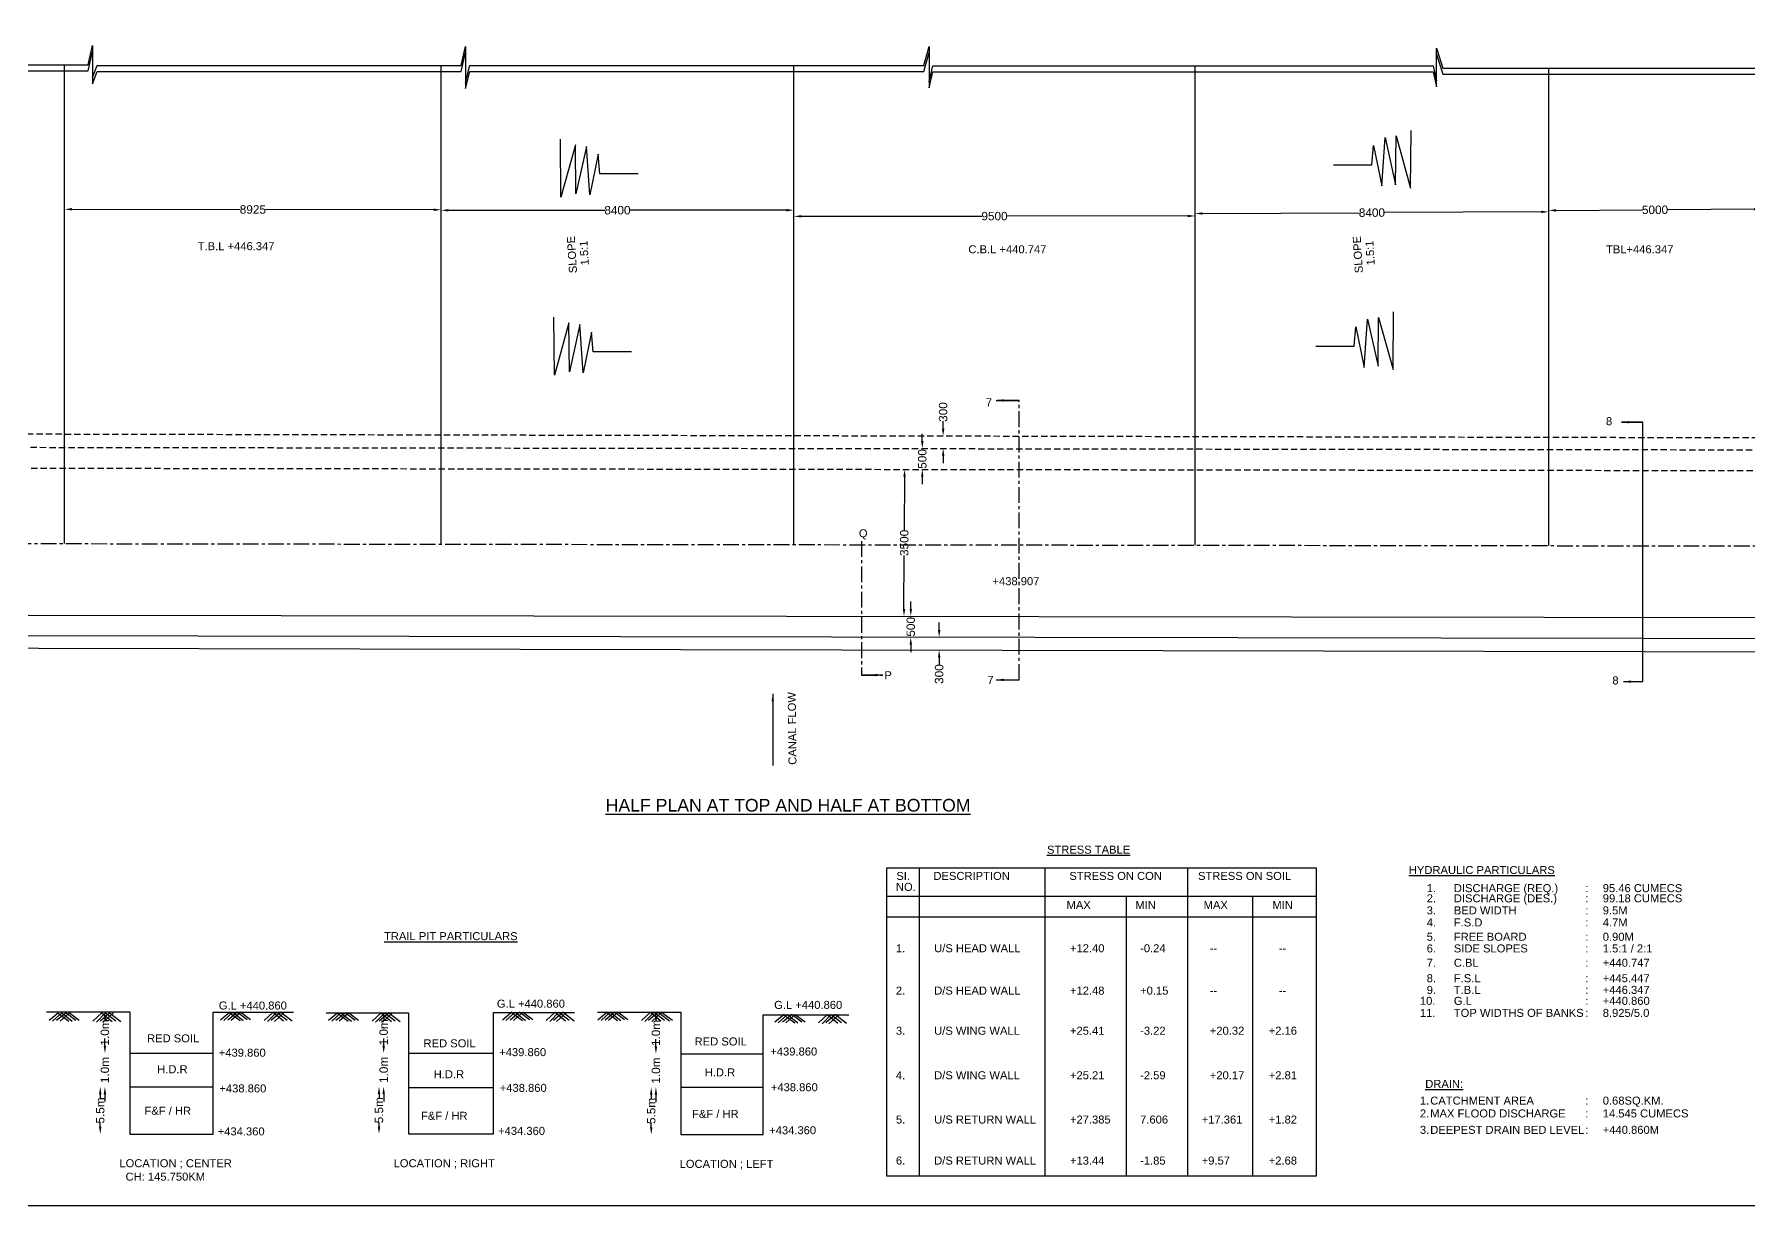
# Model space of a CAD drawing. Header units: millimetres. Extents: x 3597 to 113394, y 2246 to 47933.
# Drawn here: x 40487 to 81188, y 2246 to 30040 of the extents above; entities that cross this region are included whole.
import ezdxf

# ---------------------------------------------------------------- set-up
doc = ezdxf.new("R2010")
doc.units = ezdxf.units.MM
doc.header["$MEASUREMENT"] = 0
doc.linetypes.add('CENTER', pattern=[2, 1.25, -0.25, 0.25, -0.25])
doc.linetypes.add('DASHED', pattern=[0.75, 0.5, -0.25])
for name, color, linetype in [('DIM', 7, 'Continuous'), ('DWG', 7, 'Continuous'), ('TXT', 7, 'Continuous')]:
    doc.layers.add(name, color=color, linetype=linetype)
doc.styles.get("Standard").update_dxf_attribs({"font": 'arial.ttf'})
doc.dimstyles.new('Civil', dxfattribs={"dimtxt": 200, "dimasz": 175, "dimexe": 0.1, "dimexo": 0.0625, "dimgap": 0.09, "dimtad": 0, "dimdec": 0, "dimzin": 12, "dimdsep": 46, "dimtxsty": 'Standard', "dimcen": 0.1, "dimse1": 1, "dimse2": 1, "dimaunit": 1, "dimadec": 5, "dimazin": 2, "dimtfac": 1, "dimtdec": 0, "dimtofl": 0, "dimtmove": 0, "dimatfit": 3, "dimfxl": 1, "dimfrac": 1, "dimtolj": 1, "dimtzin": 0, "dimarcsym": 0})

# ---------------------------------------------------------------- blocks, each defined once
blk = doc.blocks.new('*D73')
at = {"layer": 'Defpoints', "color": 0, "transparency": 16777216}
for p in [(62038, 15730), (61969, 15431), (62038, 15431)]:
    blk.add_point(p, dxfattribs=at)
at = {"layer": 'DIM', "color": 0, "lineweight": -2, "transparency": 16777216}
for p, q in [((61969, 15905), (61969, 16080)), ((61969, 15256), (61969, 15081))]:
    blk.add_line(p, q, dxfattribs=at)
at = {"layer": 'DIM', "color": 0, "transparency": 16777216}
for points in [[(61940, 15905), (61999, 15905), (61969, 15730)], [(61940, 15256), (61998, 15256), (61969, 15431)]]:
    blk.add_solid(points, dxfattribs=at)
at = {"layer": 'DIM', "color": 0, "transparency": 16777216, "insert": (61969, 14860), "char_height": 200, "attachment_point": 5, "rotation": 89.9937}
blk.add_mtext('\\A1;300', dxfattribs=at)
blk = doc.blocks.new('*D74')
at = {"layer": 'Defpoints', "color": 0, "transparency": 16777216}
for p in [(61296, 16231), (61321, 16231), (61321, 15732)]:
    blk.add_point(p, dxfattribs=at)
at = {"layer": 'DIM', "color": 0, "lineweight": -2, "transparency": 16777216}
for p, q in [((61296, 16406), (61296, 16581)), ((61296, 15557), (61296, 15382))]:
    blk.add_line(p, q, dxfattribs=at)
at = {"layer": 'DIM', "color": 0, "transparency": 16777216}
for points in [[(61267, 16406), (61325, 16406), (61296, 16231)], [(61267, 15557), (61325, 15557), (61296, 15732)]]:
    blk.add_solid(points, dxfattribs=at)
at = {"layer": 'DIM', "color": 0, "transparency": 16777216, "insert": (61296, 15981), "char_height": 200, "attachment_point": 5, "rotation": 90}
blk.add_mtext('\\A1;500', dxfattribs=at)
blk = doc.blocks.new('*D75')
at = {"layer": 'Defpoints', "color": 0, "transparency": 16777216}
for p in [(61147, 19717), (61161, 19717), (61147, 16229)]:
    blk.add_point(p, dxfattribs=at)
at = {"layer": 'DIM', "color": 0, "lineweight": -2, "transparency": 16777216}
for p, q in [((61147, 19542), (61142, 18271)), ((61134, 16404), (61139, 17675))]:
    blk.add_line(p, q, dxfattribs=at)
at = {"layer": 'DIM', "color": 0, "transparency": 16777216}
for points in [[(61118, 19542), (61176, 19542), (61147, 19717)], [(61105, 16404), (61164, 16404), (61134, 16229)]]:
    blk.add_solid(points, dxfattribs=at)
at = {"layer": 'DIM', "color": 0, "transparency": 16777216, "insert": (61141, 17973), "char_height": 200, "attachment_point": 5, "rotation": 89.7749}
blk.add_mtext('\\A1;3500', dxfattribs=at)
blk = doc.blocks.new('*D76')
at = {"layer": 'Defpoints', "color": 0, "transparency": 16777216}
for p in [(61528, 20212), (61569, 20212), (61528, 19717)]:
    blk.add_point(p, dxfattribs=at)
at = {"layer": 'DIM', "color": 0, "lineweight": -2, "transparency": 16777216}
for p, q in [((61569, 20387), (61569, 20562)), ((61569, 19542), (61569, 19367))]:
    blk.add_line(p, q, dxfattribs=at)
at = {"layer": 'DIM', "color": 0, "transparency": 16777216}
for points in [[(61539, 20387), (61598, 20387), (61569, 20212)], [(61539, 19542), (61598, 19542), (61569, 19717)]]:
    blk.add_solid(points, dxfattribs=at)
at = {"layer": 'DIM', "color": 0, "transparency": 16777216, "insert": (61569, 19964), "char_height": 200, "attachment_point": 5, "rotation": 90}
blk.add_mtext('\\A1;500', dxfattribs=at)
blk = doc.blocks.new('*D77')
at = {"layer": 'Defpoints', "color": 0, "transparency": 16777216}
for p in [(62028, 20507), (62064, 20507), (62028, 20217)]:
    blk.add_point(p, dxfattribs=at)
at = {"layer": 'DIM', "color": 0, "lineweight": -2, "transparency": 16777216}
for p, q in [((62064, 20682), (62064, 20857)), ((62064, 20042), (62064, 19867))]:
    blk.add_line(p, q, dxfattribs=at)
at = {"layer": 'DIM', "color": 0, "transparency": 16777216}
for points in [[(62035, 20682), (62093, 20682), (62064, 20507)], [(62035, 20042), (62093, 20042), (62064, 20217)]]:
    blk.add_solid(points, dxfattribs=at)
at = {"layer": 'DIM', "color": 0, "transparency": 16777216, "insert": (62064, 21078), "char_height": 200, "attachment_point": 5, "rotation": 90}
blk.add_mtext('\\A1;300', dxfattribs=at)
blk = doc.blocks.new('*D78')
at = {"layer": 'Defpoints', "color": 0, "transparency": 16777216}
for p in [(41207, 25922), (50144, 25911), (50144, 25876)]:
    blk.add_point(p, dxfattribs=at)
at = {"layer": 'DIM', "color": 0, "lineweight": -2, "transparency": 16777216}
for p, q in [((41382, 25888), (45376, 25883)), ((49969, 25877), (45975, 25882))]:
    blk.add_line(p, q, dxfattribs=at)
at = {"layer": 'DIM', "color": 0, "transparency": 16777216}
for points in [[(41382, 25917), (41382, 25859), (41207, 25888)], [(49969, 25906), (49969, 25848), (50144, 25876)]]:
    blk.add_solid(points, dxfattribs=at)
at = {"layer": 'DIM', "color": 0, "transparency": 16777216, "insert": (45676, 25882), "char_height": 200, "attachment_point": 5, "rotation": 359.9267}
blk.add_mtext('\\A1;8925', dxfattribs=at)
blk = doc.blocks.new('*D79')
at = {"layer": 'Defpoints', "color": 0, "transparency": 16777216}
for p in [(50144, 25876), (58519, 25879), (58519, 25867)]:
    blk.add_point(p, dxfattribs=at)
at = {"layer": 'DIM', "color": 0, "lineweight": -2, "transparency": 16777216}
for p, q in [((50319, 25864), (54033, 25865)), ((58344, 25867), (54630, 25865))]:
    blk.add_line(p, q, dxfattribs=at)
at = {"layer": 'DIM', "color": 0, "transparency": 16777216}
for points in [[(50319, 25893), (50319, 25835), (50144, 25864)], [(58344, 25896), (58344, 25838), (58519, 25867)]]:
    blk.add_solid(points, dxfattribs=at)
at = {"layer": 'DIM', "color": 0, "transparency": 16777216, "insert": (54331, 25865), "char_height": 200, "attachment_point": 5, "rotation": 0.0194}
blk.add_mtext('\\A1;8400', dxfattribs=at)
blk = doc.blocks.new('*D80')
at = {"layer": 'Defpoints', "color": 0, "transparency": 16777216}
for p in [(58519, 25867), (68046, 25875), (68047, 25729)]:
    blk.add_point(p, dxfattribs=at)
at = {"layer": 'DIM', "color": 0, "lineweight": -2, "transparency": 16777216}
for p, q in [((58694, 25721), (62984, 25725)), ((67872, 25729), (63581, 25725))]:
    blk.add_line(p, q, dxfattribs=at)
at = {"layer": 'DIM', "color": 0, "transparency": 16777216}
for points in [[(58694, 25750), (58694, 25692), (58519, 25721)], [(67872, 25758), (67872, 25700), (68047, 25729)]]:
    blk.add_solid(points, dxfattribs=at)
at = {"layer": 'DIM', "color": 0, "transparency": 16777216, "insert": (63283, 25725), "char_height": 200, "attachment_point": 5, "rotation": 0.0471}
blk.add_mtext('\\A1;9500', dxfattribs=at)
blk = doc.blocks.new('*D81')
at = {"layer": 'Defpoints', "color": 0, "transparency": 16777216}
for p in [(68047, 25729), (76439, 25827), (76439, 25768)]:
    blk.add_point(p, dxfattribs=at)
at = {"layer": 'DIM', "color": 0, "lineweight": -2, "transparency": 16777216}
for p, q in [((68221, 25789), (71944, 25806)), ((76264, 25827), (72541, 25809))]:
    blk.add_line(p, q, dxfattribs=at)
at = {"layer": 'DIM', "color": 0, "transparency": 16777216}
for points in [[(68221, 25818), (68221, 25760), (68046, 25788)], [(76264, 25856), (76264, 25797), (76439, 25827)]]:
    blk.add_solid(points, dxfattribs=at)
at = {"layer": 'DIM', "color": 0, "transparency": 16777216, "insert": (72243, 25808), "char_height": 200, "attachment_point": 5, "rotation": 0.2696}
blk.add_mtext('\\A1;8400', dxfattribs=at)
blk = doc.blocks.new('*D82')
at = {"layer": 'Defpoints', "color": 0, "transparency": 16777216}
for p in [(76439, 25827), (81490, 25889), (81490, 25854)]:
    blk.add_point(p, dxfattribs=at)
at = {"layer": 'DIM', "color": 0, "lineweight": -2, "transparency": 16777216}
for p, q in [((76614, 25863), (78666, 25874)), ((81315, 25888), (79263, 25877))]:
    blk.add_line(p, q, dxfattribs=at)
at = {"layer": 'DIM', "color": 0, "transparency": 16777216}
for points in [[(76614, 25892), (76614, 25833), (76439, 25862)], [(81315, 25917), (81315, 25858), (81490, 25889)]]:
    blk.add_solid(points, dxfattribs=at)
at = {"layer": 'DIM', "color": 0, "transparency": 16777216, "insert": (78964, 25875), "char_height": 200, "attachment_point": 5, "rotation": 0.3054}
blk.add_mtext('\\A1;5000', dxfattribs=at)
blk = doc.blocks.new('*D107')
at = {"layer": 'Defpoints', "color": 0, "transparency": 16777216}
for p in [(55837, 6839), (55245, 5849), (55837, 5849)]:
    blk.add_point(p, dxfattribs=at)
at = {"layer": 'DIM', "color": 0, "lineweight": -2, "transparency": 16777216}
for p, q in [((55245, 6664), (55245, 6631)), ((55245, 6024), (55245, 6058))]:
    blk.add_line(p, q, dxfattribs=at)
at = {"layer": 'DIM', "color": 0, "transparency": 16777216}
for points in [[(55216, 6664), (55274, 6664), (55245, 6839)], [(55216, 6024), (55274, 6024), (55245, 5849)]]:
    blk.add_solid(points, dxfattribs=at)
at = {"layer": 'DIM', "color": 0, "transparency": 16777216, "insert": (55245, 6344), "char_height": 200, "attachment_point": 5, "rotation": 90}
blk.add_mtext('\\A1;1.0m', dxfattribs=at)
blk = doc.blocks.new('*D108')
at = {"layer": 'Defpoints', "color": 0, "transparency": 16777216}
for p in [(55837, 5849), (55245, 5055), (55837, 5055)]:
    blk.add_point(p, dxfattribs=at)
at = {"layer": 'DIM', "color": 0, "lineweight": -2, "transparency": 16777216}
for p, q in [((55245, 6024), (55245, 6199)), ((55245, 4880), (55245, 4705))]:
    blk.add_line(p, q, dxfattribs=at)
at = {"layer": 'DIM', "color": 0, "transparency": 16777216}
for points in [[(55216, 6024), (55274, 6024), (55245, 5849)], [(55216, 4880), (55274, 4880), (55245, 5055)]]:
    blk.add_solid(points, dxfattribs=at)
at = {"layer": 'DIM', "color": 0, "transparency": 16777216, "insert": (55245, 5452), "char_height": 200, "attachment_point": 5, "rotation": 90}
blk.add_mtext('\\A1;1.0m', dxfattribs=at)
blk = doc.blocks.new('*D109')
at = {"layer": 'Defpoints', "color": 0, "transparency": 16777216}
for p in [(55837, 5055), (55134, 3933), (55837, 3933)]:
    blk.add_point(p, dxfattribs=at)
at = {"layer": 'DIM', "color": 0, "lineweight": -2, "transparency": 16777216}
for p, q in [((55134, 4880), (55134, 4790)), ((55134, 4108), (55134, 4198))]:
    blk.add_line(p, q, dxfattribs=at)
at = {"layer": 'DIM', "color": 0, "transparency": 16777216}
for points in [[(55105, 4880), (55163, 4880), (55134, 5055)], [(55105, 4108), (55163, 4108), (55134, 3933)]]:
    blk.add_solid(points, dxfattribs=at)
at = {"layer": 'DIM', "color": 0, "transparency": 16777216, "insert": (55134, 4494), "char_height": 200, "attachment_point": 5, "rotation": 90}
blk.add_mtext('\\A1;5.5m', dxfattribs=at)
blk = doc.blocks.new('*D110')
at = {"layer": 'Defpoints', "color": 0, "transparency": 16777216}
for p in [(49374, 6855), (48782, 5865), (49374, 5865)]:
    blk.add_point(p, dxfattribs=at)
at = {"layer": 'DIM', "color": 0, "lineweight": -2, "transparency": 16777216}
for p, q in [((48782, 6680), (48782, 6647)), ((48782, 6040), (48782, 6074))]:
    blk.add_line(p, q, dxfattribs=at)
at = {"layer": 'DIM', "color": 0, "transparency": 16777216}
for points in [[(48753, 6680), (48811, 6680), (48782, 6855)], [(48753, 6040), (48811, 6040), (48782, 5865)]]:
    blk.add_solid(points, dxfattribs=at)
at = {"layer": 'DIM', "color": 0, "transparency": 16777216, "insert": (48782, 6360), "char_height": 200, "attachment_point": 5, "rotation": 90}
blk.add_mtext('\\A1;1.0m', dxfattribs=at)
blk = doc.blocks.new('*D111')
at = {"layer": 'Defpoints', "color": 0, "transparency": 16777216}
for p in [(49374, 5865), (48782, 5071), (49374, 5071)]:
    blk.add_point(p, dxfattribs=at)
at = {"layer": 'DIM', "color": 0, "lineweight": -2, "transparency": 16777216}
for p, q in [((48782, 6040), (48782, 6215)), ((48782, 4896), (48782, 4721))]:
    blk.add_line(p, q, dxfattribs=at)
at = {"layer": 'DIM', "color": 0, "transparency": 16777216}
for points in [[(48753, 6040), (48811, 6040), (48782, 5865)], [(48753, 4896), (48811, 4896), (48782, 5071)]]:
    blk.add_solid(points, dxfattribs=at)
at = {"layer": 'DIM', "color": 0, "transparency": 16777216, "insert": (48782, 5468), "char_height": 200, "attachment_point": 5, "rotation": 90}
blk.add_mtext('\\A1;1.0m', dxfattribs=at)
blk = doc.blocks.new('*D112')
at = {"layer": 'Defpoints', "color": 0, "transparency": 16777216}
for p in [(49374, 5071), (48671, 3949), (49374, 3949)]:
    blk.add_point(p, dxfattribs=at)
at = {"layer": 'DIM', "color": 0, "lineweight": -2, "transparency": 16777216}
for p, q in [((48671, 4896), (48671, 4806)), ((48671, 4124), (48671, 4214))]:
    blk.add_line(p, q, dxfattribs=at)
at = {"layer": 'DIM', "color": 0, "transparency": 16777216}
for points in [[(48642, 4896), (48700, 4896), (48671, 5071)], [(48642, 4124), (48700, 4124), (48671, 3949)]]:
    blk.add_solid(points, dxfattribs=at)
at = {"layer": 'DIM', "color": 0, "transparency": 16777216, "insert": (48671, 4510), "char_height": 200, "attachment_point": 5, "rotation": 90}
blk.add_mtext('\\A1;5.5m', dxfattribs=at)
blk = doc.blocks.new('*D113')
at = {"layer": 'Defpoints', "color": 0, "transparency": 16777216}
for p in [(42757, 6850), (42164, 5861), (42757, 5861)]:
    blk.add_point(p, dxfattribs=at)
at = {"layer": 'DIM', "color": 0, "lineweight": -2, "transparency": 16777216}
for p, q in [((42164, 6675), (42164, 6642)), ((42164, 6036), (42164, 6069))]:
    blk.add_line(p, q, dxfattribs=at)
at = {"layer": 'DIM', "color": 0, "transparency": 16777216}
for points in [[(42135, 6675), (42194, 6675), (42164, 6850)], [(42135, 6036), (42194, 6036), (42164, 5861)]]:
    blk.add_solid(points, dxfattribs=at)
at = {"layer": 'DIM', "color": 0, "transparency": 16777216, "insert": (42164, 6356), "char_height": 200, "attachment_point": 5, "rotation": 90}
blk.add_mtext('\\A1;1.0m', dxfattribs=at)
blk = doc.blocks.new('*D114')
at = {"layer": 'Defpoints', "color": 0, "transparency": 16777216}
for p in [(42757, 5861), (42164, 5066), (42757, 5066)]:
    blk.add_point(p, dxfattribs=at)
at = {"layer": 'DIM', "color": 0, "lineweight": -2, "transparency": 16777216}
for p, q in [((42164, 6036), (42164, 6211)), ((42164, 4891), (42164, 4716))]:
    blk.add_line(p, q, dxfattribs=at)
at = {"layer": 'DIM', "color": 0, "transparency": 16777216}
for points in [[(42135, 6036), (42194, 6036), (42164, 5861)], [(42135, 4891), (42194, 4891), (42164, 5066)]]:
    blk.add_solid(points, dxfattribs=at)
at = {"layer": 'DIM', "color": 0, "transparency": 16777216, "insert": (42164, 5464), "char_height": 200, "attachment_point": 5, "rotation": 90}
blk.add_mtext('\\A1;1.0m', dxfattribs=at)
blk = doc.blocks.new('*D115')
at = {"layer": 'Defpoints', "color": 0, "transparency": 16777216}
for p in [(42757, 5066), (42053, 3944), (42757, 3944)]:
    blk.add_point(p, dxfattribs=at)
at = {"layer": 'DIM', "color": 0, "lineweight": -2, "transparency": 16777216}
for p, q in [((42053, 4891), (42053, 4801)), ((42053, 4119), (42053, 4209))]:
    blk.add_line(p, q, dxfattribs=at)
at = {"layer": 'DIM', "color": 0, "transparency": 16777216}
for points in [[(42024, 4891), (42083, 4891), (42053, 5066)], [(42024, 4119), (42083, 4119), (42053, 3944)]]:
    blk.add_solid(points, dxfattribs=at)
at = {"layer": 'DIM', "color": 0, "transparency": 16777216, "insert": (42053, 4505), "char_height": 200, "attachment_point": 5, "rotation": 90}
blk.add_mtext('\\A1;5.5m', dxfattribs=at)

msp = doc.modelspace()

# ---------------------------------------------------------------- linework, layer by layer
at = {"layer": 'DWG'}
for points in [[(33113.8, 29316), (41764.7, 29316), (41869.8, 29773), (41869.8, 29015.3), (41982.5, 29300.4), (50618.7, 29300.4), (50722.1, 29753.9), (50722.1, 28898.7), (50825.5, 29300.4), (61605.7, 29300.4), (61728.4, 29754.6), (61728.4, 28914.3), (61822.3, 29292.9), (73694.6, 29292.9), (73775.2, 28938.5), (73775.2, 29714.6), (73929.1, 29238.7), (86614.8, 29238.7), (86739.4, 29706.8), (86739.4, 28872.1), (86864, 29252.8), (95830.4, 29252.8)], [(33113.8, 29169.6), (41764.7, 29169.6), (41869.8, 29626.6), (41869.8, 28868.8), (41982.5, 29154), (50618.7, 29154), (50722.1, 29607.4), (50722.1, 28752.2), (50825.5, 29154), (61605.7, 29154), (61728.4, 29608.2), (61728.4, 28767.8), (61822.3, 29146.5), (73694.6, 29146.5), (73775.2, 28792.1), (73775.2, 29568.1), (73929.1, 29092.3), (86614.8, 29092.3), (86739.4, 29560.3), (86739.4, 28725.7), (86864, 29106.4), (95830.4, 29106.4)], [(41207.3, 17955), (41207.3, 29316)], [(50144, 17942.8), (50144, 29300.4)], [(58518.6, 17931.3), (58518.6, 29300.4)], [(68046.5, 17918.3), (68046.5, 29292.9)], [(76439.5, 17906.8), (76439.5, 29238.7)], [(71328.1, 26944.4), (72238.3, 26944.4), (72277.9, 27405.6), (72475.7, 26443.7), (72554.9, 27590.1), (72805.5, 26470.1), (72818.7, 27629.6), (73161.7, 26391), (73174.9, 27761.4)], [(54824.2, 26732.6), (53914, 26732.6), (53874.4, 27193.8), (53676.6, 26231.9), (53597.4, 27378.2), (53346.8, 26258.2), (53333.6, 27417.8), (52990.6, 26179.2), (52977.4, 27549.5)], [(54668.1, 22508.6), (53757.9, 22508.6), (53718.4, 22969.8), (53520.5, 22007.9), (53441.3, 23154.3), (53190.7, 22034.2), (53177.5, 23193.8), (52834.6, 21955.2), (52821.4, 23325.6)], [(70911.2, 22636.7), (71821.4, 22636.7), (71860.9, 23097.9), (72058.8, 22136), (72137.9, 23282.4), (72388.6, 22162.3), (72401.8, 23321.9), (72744.7, 22083.3), (72757.9, 23453.6)], [(78217.3, 14680.2), (78670.9, 14680.2), (78670.9, 20835.8), (78170.4, 20835.8)], [(94408.7, 10562.1), (94408.7, 13833.1), (88355.5, 15685.2), (59417, 15734.9), (34345.8, 15776.2), (34322.1, 19714.7)], [(27325.6, 13328.8), (27325.6, 9841.5), (26308.3, 9841.5), (26308.3, 14067.9), (34340.3, 16266.9), (88325.9, 16190.6), (94913.4, 14189.4), (94913.4, 10562.1), (94408.7, 10562.1)], [(25935.1, 14031.5), (25935.1, 9406.7), (27732.1, 9406.7), (27732.1, 13027), (30309.7, 13750.7), (36768.3, 13750.7), (36768.3, 15481.1), (86339.5, 15382.4), (86339.5, 14235.8), (88326.8, 14235.8), (88598.2, 14506.9), (93337, 13063.6), (93337, 10573.7), (94408.7, 10562.1)], [(40778.9, 6848.2), (42756.7, 6848.2), (42756.7, 3944.5), (44734.6, 3944.5), (44734.6, 6839), (46638.8, 6839)], [(41062.7, 6823.4), (40841.5, 6636)], [(41138.3, 6823.4), (40919.9, 6622)], [(41247.5, 6823.4), (41017.9, 6636)], [(41052.1, 6814.4), (41309.1, 6622)], [(41323.1, 6823.4), (41099.1, 6627.6)], [(41138.3, 6823.4), (41384.7, 6627.6)], [(41247.5, 6823.4), (41477.1, 6647.2)], [(41323.1, 6823.4), (41555.5, 6647.2)], [(42090.3, 6823.4), (41877.5, 6622)], [(42177.1, 6823.4), (41961.5, 6602.5)], [(42275.1, 6823.4), (42048.3, 6627.6)], [(42090.3, 6823.4), (42336.7, 6619.2)], [(42364.7, 6823.4), (42123.9, 6602.5)], [(42177.1, 6823.4), (42423.5, 6633.2)], [(42275.1, 6823.4), (42541.1, 6616.5)], [(45127.2, 6839), (44906, 6651.7)], [(45202.8, 6839), (44984.4, 6637.7)], [(45312, 6839), (45082.4, 6651.7)], [(45116.6, 6830), (45373.6, 6637.7)], [(45387.6, 6839), (45163.6, 6643.3)], [(45202.8, 6839), (45449.2, 6643.3)], [(45312, 6839), (45541.6, 6662.8)], [(45387.6, 6839), (45620, 6662.8)], [(46154.8, 6839), (45942, 6637.7)], [(46241.6, 6839), (46026, 6618.1)], [(46339.6, 6839), (46112.8, 6643.3)], [(46154.8, 6839), (46401.2, 6634.9)], [(46429.2, 6839), (46188.4, 6618.1)], [(46241.6, 6839), (46488, 6648.9)], [(46339.6, 6839), (46605.6, 6632.1)], [(47417.6, 6823.4), (49374.4, 6823.4), (49374.4, 3948.9), (51388.7, 3948.9), (51388.7, 6831.6), (53312.6, 6831.6)], [(47692.7, 6823.4), (47471.5, 6636)], [(47768.3, 6823.4), (47549.9, 6622)], [(47877.5, 6823.4), (47647.9, 6636)], [(47682, 6814.4), (47939.1, 6622)], [(47953.1, 6823.4), (47729.1, 6627.6)], [(47768.3, 6823.4), (48014.7, 6627.6)], [(47877.5, 6823.4), (48107.1, 6647.2)], [(47953.1, 6823.4), (48185.5, 6647.2)], [(48720.3, 6823.4), (48507.5, 6622)], [(48807.1, 6823.4), (48591.5, 6602.5)], [(48905.1, 6823.4), (48678.3, 6627.6)], [(48720.3, 6823.4), (48966.7, 6619.2)], [(48994.7, 6823.4), (48753.9, 6602.5)], [(48807.1, 6823.4), (49053.5, 6633.2)], [(48905.1, 6823.4), (49171.1, 6616.5)], [(51827.2, 6838.7), (51606, 6651.3)], [(51902.9, 6838.7), (51684.4, 6637.3)], [(52012.1, 6838.7), (51782.4, 6651.3)], [(51816.6, 6829.6), (52073.7, 6637.3)], [(52087.7, 6838.7), (51863.7, 6642.9)], [(51902.9, 6838.7), (52149.3, 6642.9)], [(52012.1, 6838.7), (52241.7, 6662.5)], [(52087.7, 6838.7), (52320.1, 6662.5)], [(52854.9, 6838.7), (52642.1, 6637.3)], [(52941.7, 6838.7), (52726.1, 6617.7)], [(53039.7, 6838.7), (52812.9, 6642.9)], [(52854.9, 6838.7), (53101.3, 6634.5)], [(53129.3, 6838.7), (52888.5, 6617.7)], [(52941.7, 6838.7), (53188.1, 6648.5)], [(53039.7, 6838.7), (53305.7, 6631.7)], [(53856.7, 6838.7), (55837.3, 6838.7), (55837.3, 3932.9), (57791.3, 3932.9), (57791.3, 6776.8), (59824.9, 6776.8)], [(54086.8, 6838.7), (53865.6, 6651.3)], [(54162.4, 6838.7), (53944, 6637.3)], [(54271.7, 6838.7), (54042, 6651.3)], [(54076.2, 6829.6), (54333.3, 6637.3)], [(54347.3, 6838.7), (54123.2, 6642.9)], [(54162.4, 6838.7), (54408.9, 6642.9)], [(54271.7, 6838.7), (54501.3, 6662.5)], [(54347.3, 6838.7), (54579.7, 6662.5)], [(55114.5, 6838.7), (54901.7, 6637.3)], [(55201.3, 6838.7), (54985.7, 6617.7)], [(55299.3, 6838.7), (55072.5, 6642.9)], [(55114.5, 6838.7), (55360.9, 6634.5)], [(55388.9, 6838.7), (55148.1, 6617.7)], [(55201.3, 6838.7), (55447.7, 6648.5)], [(55299.3, 6838.7), (55565.3, 6631.7)], [(55381.5, 6831.9), (55635.3, 6645.7)], [(58292.6, 6783.9), (58071.4, 6596.5)], [(58368.2, 6783.9), (58149.8, 6582.5)], [(58477.4, 6783.9), (58247.8, 6596.5)], [(58282, 6774.8), (58539, 6582.5)], [(58553, 6783.9), (58329, 6588.1)], [(58368.2, 6783.9), (58614.6, 6588.1)], [(58477.4, 6783.9), (58707, 6607.7)], [(58553, 6783.9), (58785.4, 6607.7)], [(59320.2, 6783.9), (59107.4, 6582.5)], [(59407, 6783.9), (59191.4, 6562.9)], [(59505, 6783.9), (59278.2, 6588.1)], [(59320.2, 6783.9), (59566.6, 6579.7)], [(59594.6, 6783.9), (59353.8, 6562.9)], [(59407, 6783.9), (59653.4, 6593.7)], [(59505, 6783.9), (59771, 6576.9)], [(42756.7, 5865), (44734.6, 5865)], [(49374.4, 5862.5), (51388.7, 5862.5)], [(55837.3, 5849.5), (57791.3, 5849.5)], [(42756.7, 5065.5), (44734.6, 5065.5)], [(49374.4, 5049.4), (51388.7, 5049.4)], [(55837.3, 5054.6), (57791.3, 5054.6)]]:
    msp.add_lwpolyline(points, dxfattribs=at)
at = {"layer": 'DWG', "linetype": 'DASHED', "ltscale": 300}
for points in [[(25905.7, 21753), (25905.7, 26946.7), (27684.9, 26946.7), (27684.9, 23020.1), (30532, 22209.5), (36712.6, 22209.5), (36712.6, 20565.8), (85932.3, 20460.2), (85932.3, 22071.3), (88325.9, 22071.3), (88613.6, 21753.7), (92945, 23047.4), (92945, 25663.7), (95339.3, 25663.7), (95339.3, 17686.2)], [(34322.1, 20249), (88367.4, 20171.7)], [(34334.9, 19754.4), (88354.5, 19679.1)]]:
    msp.add_lwpolyline(points, dxfattribs=at)
at = {"layer": 'DWG', "linetype": 'CENTER', "ltscale": 300}
for points in [[(63322.4, 14721.1), (63868.3, 14721.1), (63868.3, 21352.7), (63321.9, 21352.7)], [(5238.8, 18004.3), (102120.8, 17871.7)], [(60123.2, 18013.1), (60123.2, 14836.6), (60630.1, 14836.6)]]:
    msp.add_lwpolyline(points, dxfattribs=at)
at = {"layer": 'TXT'}
for points in [[(113393.7, 2245.6), (3596.6, 2245.6), (3596.6, 44416.9), (113393.7, 44416.9)], [(60726.1, 10260.9), (70922.3, 10260.9), (70922.3, 2947.4), (60726.1, 2947.4)]]:
    msp.add_lwpolyline(points, close=True, dxfattribs=at)
for points in [[(61490.8, 10260.9), (61490.8, 2947.4)], [(64476.9, 10260.9), (64476.9, 2947.4)], [(67863.5, 10260.9), (67863.5, 2947.4)], [(60726.1, 9587.7), (70922.3, 9587.7)], [(66406.9, 9587.7), (66406.9, 2947.4)], [(69411.1, 9587.7), (69411.1, 2947.4)], [(60726.1, 9096.5), (70922.3, 9096.5)]]:
    msp.add_lwpolyline(points, dxfattribs=at)

# ---------------------------------------------------------------- texts
for s, rotation, p in [('SLOPE', 93.4568, (53372.1, 24377.9)), ('SLOPE', 93.4568, (72029.3, 24377.9)), ('1.5:1', 93.4568, (53654.5, 24563.4)), ('1.5:1', 93.4568, (72311.7, 24563.4)), ('CANAL FLOW', 90.58148, (58582, 12708.1))]:
    msp.add_text(s, height=190, rotation=rotation, dxfattribs=at).set_placement(p)
for s, height, p in [('T.B.L +446.347', 190, (44367.2, 24917.9)), ('C.B.L +440.747', 190, (62663.2, 24843.8)), ('TBL+446.347', 190, (77799.8, 24843.8)), ('7', 190, (63077.2, 21215.7)), ('8', 190, (77799.8, 20764.9)), ('Q', 190, (60062.6, 18105.5)), ('+438.907', 190, (63235.3, 16968.8)), ('P', 190, (60668.8, 14737.9)), ('7', 190, (63114.3, 14625)), ('8', 190, (77951.4, 14613.8)), ('%%UHALF PLAN AT TOP AND HALF AT BOTTOM', 300, (54051.9, 11597.5)), ('%%USTRESS TABLE', 190, (64528.7, 10599)), ('%%UHYDRAULIC PARTICULARS', 190, (73119.3, 10115.7)), ('NO.', 190, (60942.4, 9714.6)), ('SI.', 190, (60952.7, 9975.3)), ('DESCRIPTION', 190, (61832.9, 9975.3)), ('STRESS ON CON', 190, (65059.9, 9975.3)), ('STRESS ON SOIL', 190, (68114.3, 9975.3)), ('1.', 190, (73543.7, 9685.7)), ('DISCHARGE (REQ.)', 190, (74188.1, 9685.7)), (':', 190, (77311.5, 9685.7)), ('95.46 CUMECS', 190, (77723.2, 9685.7)), ('MAX', 190, (64993.5, 9285.3)), ('MIN', 190, (66627, 9285.3)), ('MAX', 190, (68247.1, 9285.3)), ('MIN', 190, (69880.6, 9285.3)), ('2.', 190, (73543.7, 9444.3)), ('DISCHARGE (DES.)', 190, (74188.1, 9444.3)), (':', 190, (77311.5, 9444.3)), ('99.18 CUMECS', 190, (77723.2, 9444.3)), ('4.', 190, (73543.7, 8872)), ('3.', 190, (73543.7, 9158.1)), ('BED WIDTH', 190, (74188.1, 9158.1)), ('F.S.D', 190, (74188.1, 8872)), (':', 190, (77311.5, 9158.1)), (':', 190, (77311.5, 8872)), ('4.7M', 190, (77723.2, 8872)), ('9.5M', 190, (77723.2, 9158.1)), ('%%UTRAIL PIT PARTICULARS', 190, (48790.5, 8546.8)), ('5.', 190, (73543.7, 8532.2)), ('FREE BOARD', 190, (74188.1, 8532.2)), (':', 190, (77311.5, 8532.2)), ('0.90M', 190, (77723.2, 8532.2)), ('1.', 190, (60942.4, 8259.2)), ('U/S HEAD WALL', 190, (61850.4, 8259.2)), ('+12.40', 190, (65074.7, 8259.2)), ('-0.24', 190, (66739.9, 8259.2)), ('--', 190, (68394.4, 8259.2)), ('--', 190, (70034.4, 8259.2)), ('6.', 190, (73543.7, 8255)), ('SIDE SLOPES', 190, (74188.1, 8255)), (':', 190, (77311.5, 8255)), ('1.5:1 / 2:1', 190, (77723.2, 8255)), ('8.', 190, (73543.7, 7548.5)), ('7.', 190, (73543.7, 7915.2)), ('C.BL', 190, (74188.1, 7915.2)), ('F.S.L', 190, (74188.1, 7548.5)), (':', 190, (77311.5, 7915.2)), ('+440.747', 190, (77723.2, 7915.2)), ('+445.447', 190, (77723.2, 7548.5)), ('2.', 190, (60942.4, 7254.2)), ('D/S HEAD WALL', 190, (61850.4, 7254.2)), ('+12.48', 190, (65074.7, 7254.2)), ('+0.15', 190, (66739.9, 7254.2)), ('--', 190, (68394.4, 7254.2)), ('--', 190, (70034.4, 7254.2)), ('9.', 190, (73543.7, 7271.3)), ('T.B.L', 190, (74188.1, 7271.3)), (':', 190, (77311.5, 7548.5)), (':', 190, (77311.5, 7271.3)), ('+446.347', 190, (77723.2, 7271.3)), ('G.L +440.860', 190, (44867.9, 6900.2)), ('G.L +440.860', 190, (51469.1, 6944.7)), ('G.L +440.860', 190, (58052.5, 6915.2)), ('10.', 190, (73382.6, 7012)), ('G.L', 190, (74188.1, 7012)), (':', 190, (77311.5, 7012)), ('8.925/5.0', 190, (77723.2, 6725.8)), ('+440.860', 190, (77723.2, 7012)), ('11.', 190, (73382.6, 6725.8)), ('TOP WIDTHS OF BANKS', 190, (74188.1, 6725.8)), (':', 190, (77311.5, 6725.8)), ('RED SOIL', 190, (43164.6, 6122.5)), ('RED SOIL', 190, (49728.1, 6003.3)), ('RED SOIL', 190, (56164, 6047.5)), ('3.', 190, (60942.4, 6302.2)), ('U/S WING WALL', 190, (61850.4, 6302.2)), ('+25.41', 190, (65074.7, 6302.2)), ('-3.22', 190, (66739.9, 6302.2)), ('+20.32', 190, (68394.4, 6302.2)), ('+2.16', 190, (69793.2, 6302.2)), ('+439.860', 190, (44867.9, 5781.2)), ('+439.860', 190, (51524.4, 5794.4)), ('+439.860', 190, (57960.2, 5809.2)), ('H.D.R', 190, (43405.2, 5389.1)), ('H.D.R', 190, (49968.8, 5269.9)), ('H.D.R', 190, (56404.6, 5314.2)), ('4.', 190, (60942.4, 5245.5)), ('D/S WING WALL', 190, (61850.4, 5245.5)), ('+25.21', 190, (65074.7, 5245.5)), ('-2.59', 190, (66739.9, 5245.5)), ('+20.17', 190, (68394.4, 5245.5)), ('+2.81', 190, (69793.2, 5245.5)), ('+438.860', 190, (44881.2, 4933.3)), ('+438.860', 190, (51537.6, 4946.5)), ('+438.860', 190, (57973.5, 4961.3)), ('%%UDRAIN:', 190, (73508.8, 5040.9)), ('F&F / HR', 190, (43104.4, 4403.3)), ('F&F / HR', 190, (49668, 4284.1)), ('F&F / HR', 190, (56103.8, 4328.3)), ('2.', 190, (73382.6, 4339.7)), ('1.', 190, (73382.6, 4644.1)), ('CATCHMENT AREA', 190, (73627.6, 4644.1)), ('MAX FLOOD DISCHARGE', 190, (73627.6, 4339.7)), (':', 190, (77311.5, 4644.1)), (':', 190, (77311.5, 4339.7)), ('0.68SQ.KM.', 190, (77723.2, 4644.1)), ('14.545 CUMECS', 190, (77723.2, 4339.7)), ('+434.360', 190, (44841.4, 3913.1)), ('+434.360', 190, (51497.8, 3926.4)), ('+434.360', 190, (57933.7, 3941.1)), ('5.', 190, (60942.4, 4194.8)), ('U/S RETURN WALL', 190, (61850.4, 4194.8)), ('+27.385', 190, (65074.7, 4194.8)), ('7.606', 190, (66739.9, 4194.8)), ('+17.361', 190, (68201.4, 4194.8)), ('+1.82', 190, (69793.2, 4194.8)), ('3.', 190, (73382.6, 3950.2)), ('DEEPEST DRAIN BED LEVEL', 190, (73627.6, 3950.2)), (':', 190, (77311.5, 3950.2)), ('+440.860M', 190, (77723.2, 3950.2)), ('LOCATION ; CENTER', 190, (42507.7, 3157.9)), ('LOCATION ; RIGHT', 190, (49017.6, 3157.9)), ('LOCATION ; LEFT', 190, (55807.7, 3143.2)), ('6.', 190, (60942.4, 3221.3)), ('D/S RETURN WALL', 190, (61850.4, 3221.3)), ('+13.44', 190, (65074.7, 3221.3)), ('-1.85', 190, (66739.9, 3221.3)), ('+9.57', 190, (68201.4, 3221.3)), ('+2.68', 190, (69793.2, 3221.3)), ('CH: 145.750KM', 190, (42653.6, 2839.9))]:
    msp.add_text(s, height=height, dxfattribs=at).set_placement(p)

# ---------------------------------------------------------------- dimensions: what is measured, and where the dimension line sits
at = {"layer": 'DIM'}
for p1, p2, distance, text, picture, middle in [((41207.3, 25922.3), (50144, 25910.8), -34.4, '8925', '*D78', (45675.6, 25882.2)), ((50143.9, 25876.5), (58518.6, 25879.3), -12.6, '8400', '*D79', (54331.3, 25865.3)), ((58518.6, 25866.7), (68046.5, 25874.6), -145.7, '9500', '*D80', (63282.7, 25724.9)), ((68046.6, 25728.8), (76439.5, 25768.3), 59.1, '8400', '*D81', (72242.8, 25807.6)), ((76439.2, 25827.4), (81490.2, 25854.3), 34.3, '5000', '*D82', (78964.5, 25875.1)), ((62028.3, 20216.6), (62028.3, 20507.5), -35.8, '300', '*D77', (62064.1, 21078.1)), ((61527.7, 19716.5), (61527.7, 20211.5), -40.9, '500', '*D76', (61568.6, 19964)), ((61147.4, 16229), (61161.1, 19717), 13.6, '3500', '*D75', (61140.6, 17973.1)), ((61320.8, 15731.6), (61320.8, 16231), 25, '500', '*D74', (61295.7, 15981.3)), ((42756.7, 6850.2), (42756.7, 5861), -592.3, '1.0m', '*D113', (42164.4, 6355.6)), ((49374.4, 6854.7), (49374.4, 5865.5), -592.3, '1.0m', '*D110', (48782, 6360.1)), ((55837.3, 6838.7), (55837.3, 5849.5), -592.3, '1.0m', '*D107', (55244.9, 6344.1)), ((42756.7, 5861), (42756.7, 5066.1), -592.3, '1.0m', '*D114', (42164.4, 5463.6)), ((49374.4, 5865.5), (49374.4, 5070.6), -592.3, '1.0m', '*D111', (48782, 5468)), ((55837.3, 5849.5), (55837.3, 5054.6), -592.3, '1.0m', '*D108', (55244.9, 5452)), ((42756.7, 5066.1), (42756.7, 3944.5), -703.3, '5.5m', '*D115', (42053.4, 4505.3)), ((49374.4, 5070.6), (49374.4, 3948.9), -703.3, '5.5m', '*D112', (48671.1, 4509.7)), ((55837.3, 5054.6), (55837.3, 3932.9), -703.3, '5.5m', '*D109', (55134, 4493.7))]:
    dim = msp.add_aligned_dim(p1=p1, p2=p2, distance=distance, text=text, dimstyle='Civil', dxfattribs=at)
    dim.commit()
    dim.dimension.update_dxf_attribs({"geometry": picture, "text_midpoint": middle})
dim = msp.add_aligned_dim(p1=(62038, 15730.4), p2=(62037.9, 15430.8), distance=-68.6, dimstyle='Civil', dxfattribs=at)
dim.commit()
dim.dimension.update_dxf_attribs({"geometry": '*D73', "text_midpoint": (61969.3, 14860.2)})

# ---------------------------------------------------------------- leaders
at = {"layer": 'TXT'}
for points in [[(63321.9, 21352.7), (63868.3, 21352.7)], [(78170.4, 20835.8), (78670.9, 20835.8)], [(60630.1, 14836.6), (60123.2, 14836.6)], [(63322.4, 14721.1), (63868.3, 14721.1)], [(78217.3, 14680.2), (78670.9, 14680.2)], [(58018.8, 14387), (58018.8, 12689.6)]]:
    msp.add_leader(points, dimstyle='Civil', override={"dimgap": 0.09, "dimtad": 0}, dxfattribs=at)

doc.saveas('drawing.dxf')
